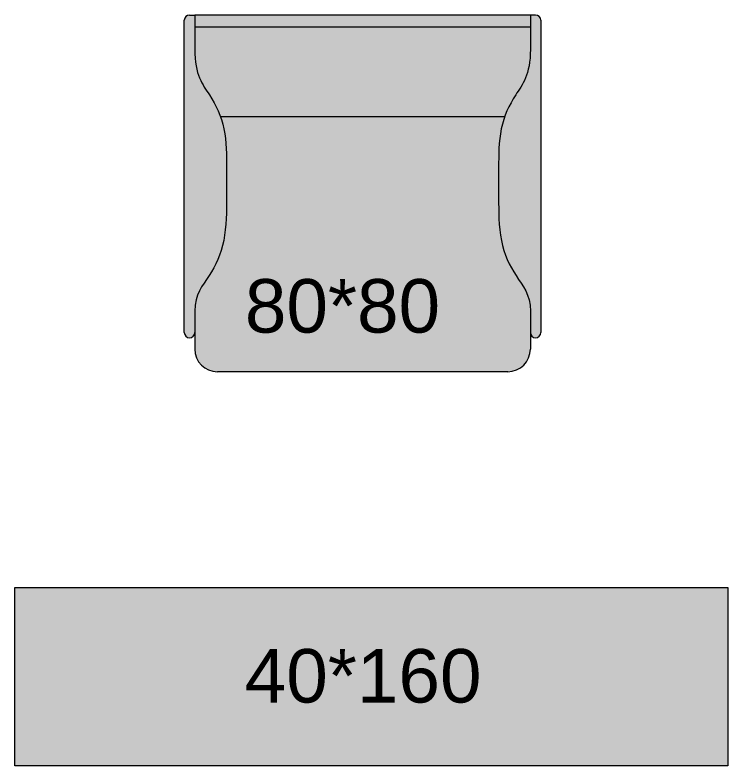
# Model space of a CAD drawing. Header units: metres. Extents: x -159911 to 166640, y -24366 to 155832.
# Drawn here: x -93130 to -77130, y 89364 to 106206 of the extents above; entities that cross this region are included whole.
import ezdxf

# ---------------------------------------------------------------- set-up
doc = ezdxf.new("R2010")
doc.units = ezdxf.units.M
doc.header["$LTSCALE"] = 15
doc.layers.add('DV_Furnitures', color=250, linetype='Continuous', lineweight=5, true_color=0x333333)
doc.layers.add('DV_Hatch Living', color=7, linetype='Continuous', lineweight=5, true_color=0xccb266)
doc.layers.add('DV_Text block', color=20, linetype='Continuous', true_color=0xff3f00)
doc.styles.add('Arial Regular', font='')
doc.styles.get('Arial Regular').set_extended_font_data('Arial')

# ---------------------------------------------------------------- blocks, each defined once
blk = doc.blocks.new('_U996')
at = {"layer": 'DV_Hatch Living'}
blk.add_hatch(color=256, dxfattribs=at).paths.add_polyline_path([(-80, 0), (-80, -40), (80, -40), (80, 0)], flags=0)
at = {"layer": 'DV_Hatch Living', "color": 18, "true_color": 0x000000}
blk.add_lwpolyline([(-80, 0), (80, 0), (80, -40), (-80, -40)], close=True, dxfattribs=at)
at = {"layer": 'DV_Text block', "color": 1, "true_color": 0xff0000, "insert": (-28.44, -13.78), "char_height": 12, "width": 128.2174, "attachment_point": 1, "style": 'Arial Regular'}
blk.add_mtext('40*160', dxfattribs=at)
blk = doc.blocks.new('_U999')
at = {"layer": 'DV_Hatch Living'}
for points in [[(-37.66, -66.39), (-37.65, -66.04), (-37.64, -65.71), (-37.61, -65.38), (-37.58, -65.06), (-37.54, -64.75), (-37.49, -64.45), (-37.43, -64.16), (-37.36, -63.88), (-37.29, -63.6), (-37.21, -63.33), (-37.13, -63.07), (-37.03, -62.82), (-36.94, -62.57), (-36.83, -62.32), (-36.72, -62.09), (-36.61, -61.85), (-36.49, -61.62), (-36.37, -61.4), (-36.25, -61.18), (-36.12, -60.96), (-35.85, -60.53), (-34.19, -58.03), (-33.92, -57.6), (-33.66, -57.16), (-33.41, -56.71), (-33.16, -56.25), (-32.93, -55.79), (-32.7, -55.31), (-32.49, -54.83), (-32.28, -54.33), (-32.08, -53.83), (-31.9, -53.31), (-31.72, -52.78), (-31.56, -52.25), (-31.41, -51.7), (-31.28, -51.13), (-31.16, -50.56), (-31.05, -49.97), (-30.95, -49.38), (-30.87, -48.77), (-30.8, -48.16), (-30.69, -46.92), (-30.62, -45.69), (-30.55, -43.3), (-30.55, -32.13), (-30.58, -31.06), (-30.62, -29.96), (-30.69, -28.84), (-30.79, -27.72), (-30.86, -27.16), (-30.94, -26.61), (-31.03, -26.07), (-31.13, -25.53), (-31.2, -25.17), (-31.29, -24.82), (-31.37, -24.48), (-31.47, -24.13), (-31.57, -23.8), (-31.67, -23.46), (-31.9, -22.8), (-32.14, -22.15), (-32.41, -21.52), (-32.69, -20.89), (-32.99, -20.28), (-33.31, -19.68), (-33.65, -19.08), (-34, -18.5), (-35.51, -16.16), (-35.79, -15.69), (-35.92, -15.45), (-36.06, -15.2), (-36.19, -14.94), (-36.32, -14.67), (-36.45, -14.4), (-36.57, -14.11), (-36.69, -13.82), (-36.8, -13.51), (-36.91, -13.2), (-37.01, -12.87), (-37.1, -12.52), (-37.19, -12.17), (-37.28, -11.8), (-37.35, -11.41), (-37.42, -11.01), (-37.48, -10.59), (-37.53, -10.16), (-37.58, -9.7), (-37.61, -9.23), (-37.64, -8.74), (-37.65, -8.23), (-37.66, -7.7), (-37.66, -2.65), (-37.66, 0), (-38.83, 0), (-38.85, 0), (-38.88, 0), (-38.91, 0), (-38.93, 0), (-38.96, -0.01), (-38.99, -0.01), (-39.01, -0.01), (-39.04, -0.02), (-39.07, -0.02), (-39.1, -0.03), (-39.12, -0.04), (-39.15, -0.05), (-39.18, -0.05), (-39.21, -0.06), (-39.23, -0.07), (-39.26, -0.08), (-39.29, -0.09), (-39.31, -0.11), (-39.34, -0.12), (-39.37, -0.13), (-39.39, -0.14), (-39.42, -0.16), (-39.44, -0.17), (-39.47, -0.19), (-39.49, -0.21), (-39.52, -0.23), (-39.54, -0.24), (-39.57, -0.26), (-39.59, -0.28), (-39.61, -0.3), (-39.64, -0.32), (-39.66, -0.34), (-39.68, -0.36), (-39.7, -0.39), (-39.72, -0.41), (-39.74, -0.43), (-39.76, -0.46), (-39.77, -0.48), (-39.79, -0.51), (-39.81, -0.53), (-39.83, -0.56), (-39.84, -0.58), (-39.86, -0.61), (-39.87, -0.63), (-39.88, -0.66), (-39.89, -0.69), (-39.91, -0.71), (-39.92, -0.74), (-39.93, -0.77), (-39.94, -0.79), (-39.95, -0.82), (-39.95, -0.85), (-39.96, -0.88), (-39.97, -0.9), (-39.98, -0.93), (-39.98, -0.96), (-39.99, -0.99), (-39.99, -1.01), (-39.99, -1.04), (-40, -1.07), (-40, -1.09), (-40, -1.12), (-40, -1.15), (-40, -1.17), (-40, -71.21), (-40, -71.23), (-40, -71.26), (-40, -71.29), (-40, -71.31), (-39.99, -71.34), (-39.99, -71.37), (-39.99, -71.39), (-39.98, -71.42), (-39.98, -71.45), (-39.97, -71.48), (-39.96, -71.5), (-39.95, -71.53), (-39.95, -71.56), (-39.94, -71.59), (-39.93, -71.61), (-39.92, -71.64), (-39.91, -71.67), (-39.89, -71.69), (-39.88, -71.72), (-39.87, -71.75), (-39.86, -71.77), (-39.84, -71.8), (-39.83, -71.82), (-39.81, -71.85), (-39.79, -71.87), (-39.77, -71.9), (-39.76, -71.92), (-39.74, -71.95), (-39.72, -71.97), (-39.7, -71.99), (-39.68, -72.02), (-39.66, -72.04), (-39.64, -72.06), (-39.61, -72.08), (-39.59, -72.1), (-39.57, -72.12), (-39.54, -72.14), (-39.52, -72.15), (-39.49, -72.17), (-39.47, -72.19), (-39.44, -72.21), (-39.42, -72.22), (-39.39, -72.24), (-39.37, -72.25), (-39.34, -72.26), (-39.31, -72.27), (-39.29, -72.29), (-39.26, -72.3), (-39.23, -72.31), (-39.21, -72.32), (-39.18, -72.33), (-39.15, -72.33), (-39.12, -72.34), (-39.1, -72.35), (-39.07, -72.36), (-39.04, -72.36), (-39.01, -72.37), (-38.99, -72.37), (-38.96, -72.37), (-38.93, -72.38), (-38.91, -72.38), (-38.88, -72.38), (-38.85, -72.38), (-38.83, -72.38), (-38.8, -72.38), (-38.78, -72.38), (-38.75, -72.38), (-38.72, -72.38), (-38.7, -72.37), (-38.67, -72.37), (-38.64, -72.37), (-38.62, -72.36), (-38.59, -72.36), (-38.56, -72.35), (-38.53, -72.34), (-38.51, -72.33), (-38.48, -72.33), (-38.45, -72.32), (-38.42, -72.31), (-38.4, -72.3), (-38.37, -72.29), (-38.34, -72.27), (-38.32, -72.26), (-38.29, -72.25), (-38.26, -72.24), (-38.24, -72.22), (-38.21, -72.21), (-38.19, -72.19), (-38.16, -72.17), (-38.14, -72.15), (-38.11, -72.14), (-38.09, -72.12), (-38.07, -72.1), (-38.04, -72.08), (-38.02, -72.06), (-38, -72.04), (-37.98, -72.02), (-37.96, -71.99), (-37.94, -71.97), (-37.92, -71.95), (-37.9, -71.92), (-37.88, -71.9), (-37.86, -71.87), (-37.85, -71.85), (-37.83, -71.82), (-37.82, -71.8), (-37.8, -71.77), (-37.79, -71.75), (-37.77, -71.72), (-37.76, -71.69), (-37.75, -71.67), (-37.74, -71.64), (-37.73, -71.61), (-37.72, -71.59), (-37.71, -71.56), (-37.7, -71.53), (-37.69, -71.5), (-37.69, -71.48), (-37.68, -71.45), (-37.68, -71.42), (-37.67, -71.39), (-37.67, -71.37), (-37.66, -71.34), (-37.66, -71.31), (-37.66, -71.29), (-37.66, -71.26), (-37.66, -71.23), (-37.66, -71.21)], [(37.66, -1.17), (37.66, 0), (-37.66, 0), (-37.66, -1.17), (-37.66, -2.65), (37.66, -2.65)], [(40, -1.17), (40, -1.15), (40, -1.12), (40, -1.09), (40, -1.07), (39.99, -1.04), (39.99, -1.01), (39.99, -0.99), (39.98, -0.96), (39.98, -0.93), (39.97, -0.9), (39.96, -0.88), (39.95, -0.85), (39.95, -0.82), (39.94, -0.79), (39.93, -0.77), (39.92, -0.74), (39.91, -0.71), (39.89, -0.69), (39.88, -0.66), (39.87, -0.63), (39.86, -0.61), (39.84, -0.58), (39.83, -0.56), (39.81, -0.53), (39.79, -0.51), (39.77, -0.48), (39.76, -0.46), (39.74, -0.43), (39.72, -0.41), (39.7, -0.39), (39.68, -0.36), (39.66, -0.34), (39.64, -0.32), (39.61, -0.3), (39.59, -0.28), (39.57, -0.26), (39.54, -0.24), (39.52, -0.23), (39.49, -0.21), (39.47, -0.19), (39.44, -0.17), (39.42, -0.16), (39.39, -0.14), (39.37, -0.13), (39.34, -0.12), (39.31, -0.11), (39.29, -0.09), (39.26, -0.08), (39.23, -0.07), (39.21, -0.06), (39.18, -0.05), (39.15, -0.05), (39.12, -0.04), (39.1, -0.03), (39.07, -0.02), (39.04, -0.02), (39.01, -0.01), (38.99, -0.01), (38.96, -0.01), (38.93, 0), (38.91, 0), (38.88, 0), (38.85, 0), (38.83, 0), (37.66, 0), (37.66, -1.17), (37.66, -7.7), (37.65, -8.23), (37.64, -8.74), (37.61, -9.23), (37.58, -9.7), (37.53, -10.16), (37.48, -10.59), (37.42, -11.01), (37.35, -11.41), (37.28, -11.8), (37.19, -12.17), (37.1, -12.52), (37.01, -12.87), (36.91, -13.2), (36.8, -13.51), (36.69, -13.82), (36.57, -14.11), (36.45, -14.4), (36.32, -14.67), (36.19, -14.94), (36.06, -15.2), (35.92, -15.45), (35.79, -15.69), (35.51, -16.16), (34, -18.5), (33.65, -19.08), (33.31, -19.68), (32.99, -20.28), (32.69, -20.89), (32.41, -21.52), (32.14, -22.15), (31.9, -22.8), (31.67, -23.46), (31.57, -23.8), (31.47, -24.13), (31.37, -24.48), (31.29, -24.82), (31.2, -25.17), (31.13, -25.53), (31.03, -26.07), (30.94, -26.61), (30.86, -27.16), (30.79, -27.72), (30.69, -28.84), (30.62, -29.96), (30.58, -31.06), (30.54, -41.12), (30.55, -43.3), (30.62, -45.69), (30.69, -46.92), (30.8, -48.16), (30.87, -48.77), (30.95, -49.38), (31.05, -49.97), (31.16, -50.56), (31.28, -51.13), (31.41, -51.7), (31.56, -52.25), (31.72, -52.78), (31.9, -53.31), (32.08, -53.83), (32.28, -54.33), (32.49, -54.83), (32.7, -55.31), (32.93, -55.79), (33.16, -56.25), (33.41, -56.71), (33.66, -57.16), (33.92, -57.6), (34.19, -58.03), (35.85, -60.53), (36.12, -60.96), (36.25, -61.18), (36.37, -61.4), (36.49, -61.62), (36.61, -61.85), (36.72, -62.09), (36.83, -62.32), (36.94, -62.57), (37.03, -62.82), (37.13, -63.07), (37.21, -63.33), (37.29, -63.6), (37.36, -63.88), (37.43, -64.16), (37.49, -64.45), (37.54, -64.75), (37.58, -65.06), (37.61, -65.38), (37.64, -65.71), (37.65, -66.04), (37.66, -66.39), (37.66, -71.21), (37.66, -71.23), (37.66, -71.26), (37.66, -71.29), (37.66, -71.31), (37.66, -71.34), (37.67, -71.37), (37.67, -71.39), (37.68, -71.42), (37.68, -71.45), (37.69, -71.48), (37.69, -71.5), (37.7, -71.53), (37.71, -71.56), (37.72, -71.59), (37.73, -71.61), (37.74, -71.64), (37.75, -71.67), (37.76, -71.69), (37.77, -71.72), (37.79, -71.75), (37.8, -71.77), (37.82, -71.8), (37.83, -71.82), (37.85, -71.85), (37.86, -71.87), (37.88, -71.9), (37.9, -71.92), (37.92, -71.95), (37.94, -71.97), (37.96, -71.99), (37.98, -72.02), (38, -72.04), (38.02, -72.06), (38.04, -72.08), (38.07, -72.1), (38.09, -72.12), (38.11, -72.14), (38.14, -72.15), (38.16, -72.17), (38.19, -72.19), (38.21, -72.21), (38.24, -72.22), (38.26, -72.24), (38.29, -72.25), (38.32, -72.26), (38.34, -72.27), (38.37, -72.29), (38.4, -72.3), (38.42, -72.31), (38.45, -72.32), (38.48, -72.33), (38.51, -72.33), (38.53, -72.34), (38.56, -72.35), (38.59, -72.36), (38.62, -72.36), (38.64, -72.37), (38.67, -72.37), (38.7, -72.37), (38.72, -72.38), (38.75, -72.38), (38.78, -72.38), (38.8, -72.38), (38.83, -72.38), (38.85, -72.38), (38.88, -72.38), (38.91, -72.38), (38.93, -72.38), (38.96, -72.37), (38.99, -72.37), (39.01, -72.37), (39.04, -72.36), (39.07, -72.36), (39.1, -72.35), (39.12, -72.34), (39.15, -72.33), (39.18, -72.33), (39.21, -72.32), (39.23, -72.31), (39.26, -72.3), (39.29, -72.29), (39.31, -72.27), (39.34, -72.26), (39.37, -72.25), (39.39, -72.24), (39.42, -72.22), (39.44, -72.21), (39.47, -72.19), (39.49, -72.17), (39.52, -72.15), (39.54, -72.14), (39.57, -72.12), (39.59, -72.1), (39.61, -72.08), (39.64, -72.06), (39.66, -72.04), (39.68, -72.02), (39.7, -71.99), (39.72, -71.97), (39.74, -71.95), (39.76, -71.92), (39.77, -71.9), (39.79, -71.87), (39.81, -71.85), (39.83, -71.82), (39.84, -71.8), (39.86, -71.77), (39.87, -71.75), (39.88, -71.72), (39.89, -71.69), (39.91, -71.67), (39.92, -71.64), (39.93, -71.61), (39.94, -71.59), (39.95, -71.56), (39.95, -71.53), (39.96, -71.5), (39.97, -71.48), (39.98, -71.45), (39.98, -71.42), (39.99, -71.39), (39.99, -71.37), (39.99, -71.34), (40, -71.31), (40, -71.29), (40, -71.26), (40, -71.23), (40, -71.21)], [(31.9, -22.8), (32.14, -22.15), (32.41, -21.52), (32.69, -20.89), (32.99, -20.28), (33.31, -19.68), (33.65, -19.08), (34, -18.5), (35.51, -16.16), (35.79, -15.69), (35.92, -15.45), (36.06, -15.2), (36.19, -14.94), (36.32, -14.67), (36.45, -14.4), (36.57, -14.11), (36.69, -13.82), (36.8, -13.51), (36.91, -13.2), (37.01, -12.87), (37.1, -12.52), (37.19, -12.17), (37.28, -11.8), (37.35, -11.41), (37.42, -11.01), (37.48, -10.59), (37.53, -10.16), (37.58, -9.7), (37.61, -9.23), (37.64, -8.74), (37.65, -8.23), (37.66, -7.7), (37.66, -2.65), (-37.66, -2.65), (-37.66, -7.7), (-37.65, -8.23), (-37.64, -8.74), (-37.61, -9.23), (-37.58, -9.7), (-37.53, -10.16), (-37.48, -10.59), (-37.42, -11.01), (-37.35, -11.41), (-37.28, -11.8), (-37.19, -12.17), (-37.1, -12.52), (-37.01, -12.87), (-36.91, -13.2), (-36.8, -13.51), (-36.69, -13.82), (-36.57, -14.11), (-36.45, -14.4), (-36.32, -14.67), (-36.19, -14.94), (-36.06, -15.2), (-35.92, -15.45), (-35.79, -15.69), (-35.51, -16.16), (-34, -18.5), (-33.65, -19.08), (-33.31, -19.68), (-32.99, -20.28), (-32.69, -20.89), (-32.41, -21.52), (-32.14, -22.15), (-31.9, -22.8)], [(37.66, -66.39), (37.65, -66.04), (37.64, -65.71), (37.61, -65.38), (37.58, -65.06), (37.54, -64.75), (37.49, -64.45), (37.43, -64.16), (37.36, -63.88), (37.29, -63.6), (37.21, -63.33), (37.13, -63.07), (37.03, -62.82), (36.94, -62.57), (36.83, -62.32), (36.72, -62.09), (36.61, -61.85), (36.49, -61.62), (36.37, -61.4), (36.25, -61.18), (36.12, -60.96), (35.85, -60.53), (34.19, -58.03), (33.92, -57.6), (33.66, -57.16), (33.41, -56.71), (33.16, -56.25), (32.93, -55.79), (32.7, -55.31), (32.49, -54.83), (32.28, -54.33), (32.08, -53.83), (31.9, -53.31), (31.72, -52.78), (31.56, -52.25), (31.41, -51.7), (31.28, -51.13), (31.16, -50.56), (31.05, -49.97), (30.95, -49.38), (30.87, -48.77), (30.8, -48.16), (30.69, -46.92), (30.62, -45.69), (30.55, -43.3), (30.55, -32.13), (30.58, -31.06), (30.62, -29.96), (30.69, -28.84), (30.79, -27.72), (30.86, -27.16), (30.94, -26.61), (31.03, -26.07), (31.13, -25.53), (31.2, -25.17), (31.29, -24.82), (31.37, -24.48), (31.47, -24.13), (31.57, -23.8), (31.67, -23.46), (31.9, -22.8), (-31.9, -22.8), (-31.67, -23.46), (-31.57, -23.8), (-31.47, -24.13), (-31.37, -24.48), (-31.29, -24.82), (-31.2, -25.17), (-31.13, -25.53), (-31.03, -26.07), (-30.94, -26.61), (-30.86, -27.16), (-30.79, -27.72), (-30.69, -28.84), (-30.62, -29.96), (-30.58, -31.06), (-30.54, -41.12), (-30.55, -43.3), (-30.62, -45.69), (-30.69, -46.92), (-30.8, -48.16), (-30.87, -48.77), (-30.95, -49.38), (-31.05, -49.97), (-31.16, -50.56), (-31.28, -51.13), (-31.41, -51.7), (-31.56, -52.25), (-31.72, -52.78), (-31.9, -53.31), (-32.08, -53.83), (-32.28, -54.33), (-32.49, -54.83), (-32.7, -55.31), (-32.93, -55.79), (-33.16, -56.25), (-33.41, -56.71), (-33.66, -57.16), (-33.92, -57.6), (-34.19, -58.03), (-35.85, -60.53), (-36.12, -60.96), (-36.25, -61.18), (-36.37, -61.4), (-36.49, -61.62), (-36.61, -61.85), (-36.72, -62.09), (-36.83, -62.32), (-36.94, -62.57), (-37.03, -62.82), (-37.13, -63.07), (-37.21, -63.33), (-37.29, -63.6), (-37.36, -63.88), (-37.43, -64.16), (-37.49, -64.45), (-37.54, -64.75), (-37.58, -65.06), (-37.61, -65.38), (-37.64, -65.71), (-37.65, -66.04), (-37.66, -66.39), (-37.66, -71.21), (-37.66, -74.92), (-37.66, -75.03), (-37.65, -75.15), (-37.65, -75.26), (-37.64, -75.38), (-37.62, -75.49), (-37.61, -75.61), (-37.59, -75.73), (-37.57, -75.84), (-37.55, -75.96), (-37.52, -76.08), (-37.49, -76.2), (-37.46, -76.32), (-37.43, -76.44), (-37.39, -76.55), (-37.35, -76.67), (-37.3, -76.79), (-37.25, -76.91), (-37.2, -77.02), (-37.15, -77.14), (-37.09, -77.25), (-37.03, -77.37), (-36.97, -77.48), (-36.9, -77.59), (-36.83, -77.7), (-36.76, -77.81), (-36.68, -77.91), (-36.6, -78.02), (-36.52, -78.12), (-36.44, -78.22), (-36.35, -78.32), (-36.26, -78.42), (-36.17, -78.51), (-36.07, -78.6), (-35.98, -78.69), (-35.88, -78.78), (-35.78, -78.86), (-35.68, -78.95), (-35.57, -79.02), (-35.46, -79.1), (-35.36, -79.17), (-35.25, -79.24), (-35.14, -79.31), (-35.02, -79.37), (-34.91, -79.43), (-34.8, -79.49), (-34.68, -79.54), (-34.56, -79.6), (-34.45, -79.64), (-34.33, -79.69), (-34.21, -79.73), (-34.09, -79.77), (-33.97, -79.8), (-33.86, -79.84), (-33.74, -79.87), (-33.62, -79.89), (-33.5, -79.92), (-33.38, -79.94), (-33.27, -79.95), (-33.15, -79.97), (-33.03, -79.98), (-32.92, -79.99), (-32.8, -79.99), (-32.69, -80), (-32.58, -80), (32.58, -80), (32.7, -80), (32.82, -79.99), (32.94, -79.99), (33.07, -79.98), (33.19, -79.96), (33.31, -79.95), (33.44, -79.93), (33.56, -79.9), (33.68, -79.88), (33.8, -79.85), (33.92, -79.82), (34.05, -79.78), (34.17, -79.75), (34.29, -79.7), (34.4, -79.66), (34.52, -79.61), (34.64, -79.56), (34.75, -79.51), (34.87, -79.46), (34.98, -79.4), (35.09, -79.34), (35.2, -79.27), (35.3, -79.21), (35.41, -79.14), (35.51, -79.07), (35.61, -78.99), (35.71, -78.92), (35.81, -78.84), (35.9, -78.76), (35.99, -78.68), (36.08, -78.6), (36.17, -78.51), (36.25, -78.42), (36.34, -78.34), (36.42, -78.24), (36.5, -78.15), (36.58, -78.05), (36.65, -77.95), (36.72, -77.85), (36.8, -77.75), (36.86, -77.65), (36.93, -77.54), (36.99, -77.43), (37.05, -77.32), (37.11, -77.21), (37.17, -77.09), (37.22, -76.98), (37.27, -76.86), (37.32, -76.75), (37.36, -76.63), (37.4, -76.51), (37.44, -76.39), (37.47, -76.27), (37.51, -76.15), (37.54, -76.02), (37.56, -75.9), (37.58, -75.78), (37.6, -75.66), (37.62, -75.53), (37.63, -75.41), (37.64, -75.29), (37.65, -75.16), (37.66, -75.04), (37.66, -74.92), (37.66, -71.21)]]:
    blk.add_hatch(color=256, dxfattribs=at).paths.add_polyline_path(points, flags=0)
at = {"layer": 'DV_Hatch Living', "color": 18, "lineweight": 5, "true_color": 0x000000}
blk.add_line((40, -1.17), (40, -71.21), dxfattribs=at)
for points in [[(-38.83, 0), (-37.66, 0), (-37.66, -1.17)], [(37.66, 0), (-37.66, 0)], [(38.83, 0), (37.66, 0), (37.66, -1.17)], [(-37.66, -2.65), (37.66, -2.65)], [(31.9, -22.8), (-31.9, -22.8)]]:
    blk.add_lwpolyline(points, dxfattribs=at)
for centre, radius, start, end in [((-38.83, -1.17), 1.17, 90, 180), ((38.83, -1.17), 1.17, 360, 90), ((-38.83, -71.21), 1.17, 180, 270), ((-38.83, -71.21), 1.17, 270, 0), ((38.83, -71.21), 1.17, 180, 270), ((38.83, -71.21), 1.17, 270, 360), ((-32.58, -74.92), 5.08, 180, 270), ((32.58, -74.92), 5.08, 270, 0), ((32.58, -74.92), 5.08, 270, 0)]:
    blk.add_arc(centre, radius, start, end, dxfattribs=at)
for points, degree in [([(-40, -71.21), (-40, -46.59), (-40, -21.97), (-40, -1.17)], 3), ([(-37.66, -1.17), (-37.66, -4.62), (-37.66, -8.07), (-37.66, -7.7)], 3), ([(37.66, -1.17), (37.66, -4.62), (37.66, -8.07), (37.66, -7.7)], 3), ([(-37.66, -7.7), (-37.66, -13.48), (-34.05, -17.76), (-30.54, -25.14), (-30.54, -34.86), (-30.54, -40.18), (-30.54, -51.1), (-34.21, -58.76), (-37.66, -62.63), (-37.66, -66.39)], 3), ([(37.66, -7.7), (37.66, -13.48), (34.05, -17.76), (30.54, -25.14), (30.54, -34.86), (30.54, -40.18), (30.54, -51.1), (34.21, -58.76), (37.66, -62.63), (37.66, -66.39)], 3), ([(-37.66, -66.39), (-37.66, -68), (-37.66, -69.6), (-37.66, -71.21)], 3), ([(37.66, -66.39), (37.66, -68), (37.66, -69.6), (37.66, -71.21)], 3), ([(-37.66, -71.21), (-37.66, -73.06), (-37.66, -74.92)], 2), ([(37.66, -71.21), (37.66, -73.06), (37.66, -74.92)], 2), ([(32.58, -80), (-17.46, -80), (-32.58, -80)], 2)]:
    blk.add_open_spline(points, degree=degree, dxfattribs=at)
at = {"layer": 'DV_Text block', "color": 18, "lineweight": 5, "true_color": 0x000000, "insert": (-26.41, -59.23), "char_height": 12, "width": 109.6957, "attachment_point": 1, "style": 'Arial Regular'}
blk.add_mtext('80*80', dxfattribs=at)

msp = doc.modelspace()

# ---------------------------------------------------------------- block references
at = {"layer": 'DV_Furnitures', "xscale": 100, "yscale": 100, "zscale": 100}
for name, p in [('_U999', (-85330, 106206)), ('_U996', (-85130, 93364))]:
    msp.add_blockref(name, p, dxfattribs=at)

doc.saveas('drawing.dxf')
